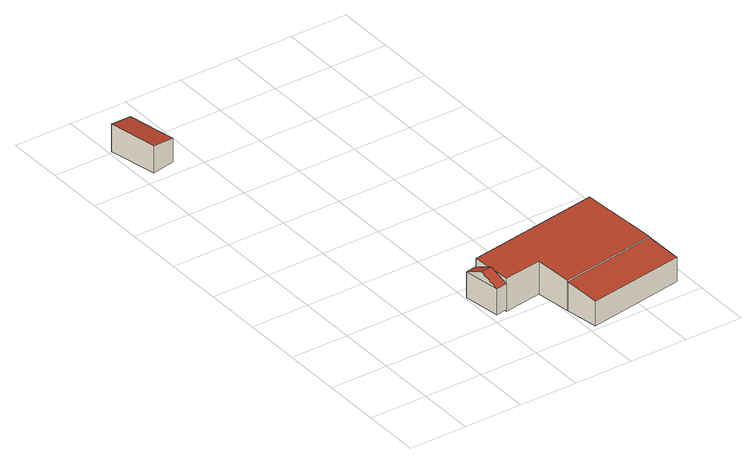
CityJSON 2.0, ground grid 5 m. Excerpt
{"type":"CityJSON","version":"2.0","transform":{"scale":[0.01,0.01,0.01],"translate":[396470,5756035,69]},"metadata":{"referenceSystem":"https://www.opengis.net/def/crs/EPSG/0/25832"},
"CityObjects":{
"building1":{"type":"Building","attributes":{"Gemeindeschluessel":"05515000","Geometrietyp2DReferenz":"3000","function":"51009_1610","roofType":"3100","measuredHeight":3.03},"geometry":[{"type":"Solid","lod":"2","boundaries":[[[[0,1,2,3]],[[4,5,1,0]],[[6,7,5,4]],[[3,2,7,6]],[[0,8,4]],[[6,9,3]],[[3,9,8,0]],[[4,8,9,6]],[[1,5,7,2]]]],"semantics":{"surfaces":[{"type":"WallSurface"},{"type":"RoofSurface"},{"type":"GroundSurface"}],"values":[[0,0,0,0,0,0,1,1,2]]}}]},
"building2":{"type":"Building","attributes":{"Gemeindeschluessel":"05515000","Geometrietyp2DReferenz":"3000","function":"31001_1310","roofType":"2100","measuredHeight":2.41},"geometry":[{"type":"Solid","lod":"2","boundaries":[[[[10,11,12,13]],[[14,15,11,10]],[[16,17,15,14]],[[13,12,17,16]],[[14,10,13,16]],[[11,15,17,12]]]],"semantics":{"surfaces":[{"type":"WallSurface"},{"type":"RoofSurface"},{"type":"GroundSurface"}],"values":[[0,0,0,0,1,2]]}}]},
"building3":{"type":"Building","attributes":{"Gemeindeschluessel":"05515000","Geometrietyp2DReferenz":"3000","function":"31001_2700","roofType":"2100","measuredHeight":3.19},"geometry":[{"type":"Solid","lod":"2","boundaries":[[[[18,19,20,21]],[[22,23,19,18]],[[24,25,23,22]],[[26,27,25,24]],[[28,29,27,26]],[[21,20,29,28]],[[26,24,22,18,21,28]],[[19,23,25,27,29,20]]]],"semantics":{"surfaces":[{"type":"WallSurface"},{"type":"RoofSurface"},{"type":"GroundSurface"}],"values":[[0,0,0,0,0,0,1,2]]}}]},
"building4":{"type":"Building","attributes":{"Gemeindeschluessel":"05515000","Geometrietyp2DReferenz":"3000","function":"51009_1610","roofType":"2100","measuredHeight":2.56},"geometry":[{"type":"Solid","lod":"2","boundaries":[[[[30,31,27,32]],[[33,34,31,30]],[[35,29,34,33]],[[32,27,29,35]],[[33,30,32,35]],[[31,34,29,27]]]],"semantics":{"surfaces":[{"type":"WallSurface"},{"type":"RoofSurface"},{"type":"GroundSurface"}],"values":[[0,0,0,0,1,2]]}}]}
},
"vertices":[
[1096,898,337],[1096,898,108],[998,883,108],[998,883,337],[1147,579,337],[1147,579,108],[1048,563,337],[1048,563,108],[1121,738,410],[1023,723,410],
[99,3582,349],[99,3582,108],[302,3622,108],[302,3622,316],[14,4001,349],[14,4001,108],[218,4043,316],[218,4043,108],
[1147,579,382],[1147,579,92],[1474,630,92],[1474,630,382],[1096,898,410],[1096,898,92],[2259,1080,410],[2259,1080,92],[2357,460,355],[2357,460,92],[1521,329,355],[1521,329,92],
[2401,174,305],[2401,174,92],[2357,460,348],[1566,43,305],[1566,43,92],[1521,329,348]
]}
